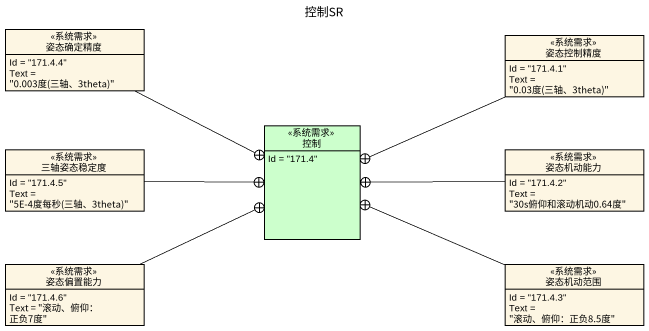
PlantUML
@startuml
title 控制SR
hide circle
hide empty members
class 姿态确定精度 <<系统需求>> {
  Id = "171.4.4"
  {field} Text = "0.003度(三轴、3theta)"
}
class 姿态控制精度 <<系统需求>> {
  Id = "171.4.1"
  {field} Text = "0.03度(三轴、3theta)"
}
class 控制 <<系统需求>> #CCFFCC {
  Id = "171.4"
}
class 三轴姿态稳定度 <<系统需求>> {
  Id = "171.4.5"
  {field} Text = "5E-4度每秒(三轴、3theta)"
}
class 姿态机动能力 <<系统需求>> {
  Id = "171.4.2"
  Text = "30s俯仰和滚动机动0.64度"
}
class 姿态偏置能力 <<系统需求>> {
  Id = "171.4.6"
  Text = "滚动、俯仰： 正负7度"
}
class 姿态机动范围 <<系统需求>> {
  Id = "171.4.3"
  Text = "滚动、俯仰：正负8.5度"
}
姿态确定精度 -right-+ 控制
姿态控制精度 -left-+ 控制
三轴姿态稳定度 -right-+ 控制
姿态机动能力 -left-+ 控制
姿态偏置能力 -right-+ 控制
姿态机动范围 -left-+ 控制
@enduml
